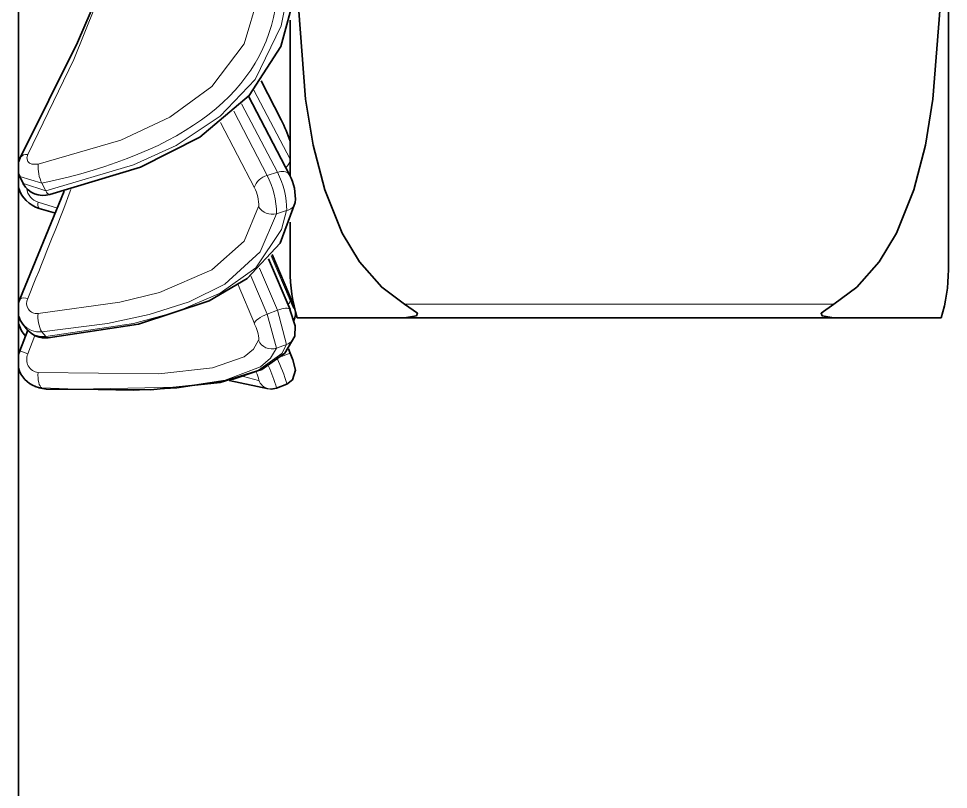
# Model space of a CAD drawing. Extents: x 291 to 828, y 188 to 662.
# Drawn here: x 430.502 to 433.892, y 355.371 to 358.182 of the extents above; entities that cross this region are included whole.
import ezdxf

# ---------------------------------------------------------------- set-up
doc = ezdxf.new("R2010")
doc.units = 0

msp = doc.modelspace()

# ---------------------------------------------------------------- linework, layer by layer
at = {"color": 7, "lineweight": 35}
msp.add_line((430.502, 294.0808), (430.502, 359.8408), dxfattribs=at)
at = {"color": 7, "lineweight": 35, "ltscale": 0.030886}
msp.add_line((433.8918, 358.5008), (433.8918, 357.2654), dxfattribs=at)
at = {"color": 7, "lineweight": 35, "ltscale": 0.014192}
msp.add_line((431.4919, 358.1758), (431.4919, 357.6081), dxfattribs=at)
at = {"color": 7, "lineweight": 35, "ltscale": 0.004014}
msp.add_line((431.4595, 357.8122), (431.3867, 357.9553), dxfattribs=at)
at = {"color": 7, "lineweight": 13, "ltscale": 0.007117}
msp.add_line((431.3601, 357.9212), (431.4918, 357.6688), dxfattribs=at)
at = {"color": 7, "lineweight": 35, "ltscale": 0.008072}
msp.add_line((431.3404, 357.8984), (431.4897, 357.6121), dxfattribs=at)
at = {"color": 7, "lineweight": 13, "ltscale": 0.007056}
msp.add_line((431.3149, 357.8714), (431.4454, 357.6212), dxfattribs=at)
at = {"color": 7, "lineweight": 13, "ltscale": 0.006597}
msp.add_line((431.4082, 357.6099), (431.2861, 357.8439), dxfattribs=at)
at = {"color": 7, "lineweight": 13, "ltscale": 0.00671}
msp.add_line((431.3618, 357.5649), (431.2376, 357.8029), dxfattribs=at)
at = {"color": 7, "lineweight": 35, "ltscale": 0.000420637}
msp.add_line((430.5081, 357.6744), (430.502, 357.6587), dxfattribs=at)
at = {"color": 7, "lineweight": 35, "ltscale": 0.000292844}
msp.add_line((430.502, 357.617), (430.5063, 357.6061), dxfattribs=at)
at = {"color": 7, "lineweight": 13, "ltscale": 0.000972939}
msp.add_line((431.4454, 357.6212), (431.4082, 357.6099), dxfattribs=at)
at = {"color": 7, "lineweight": 13, "ltscale": 0.002107}
msp.add_line((430.5868, 357.5812), (430.5063, 357.6061), dxfattribs=at)
at = {"color": 7, "lineweight": 35, "ltscale": 0.000771113}
msp.add_line((430.5063, 357.6061), (430.52, 357.5784), dxfattribs=at)
at = {"color": 7, "lineweight": 13, "ltscale": 0.00214}
msp.add_line((430.5193, 357.5798), (430.6008, 357.5536), dxfattribs=at)
at = {"color": 7, "lineweight": 13, "ltscale": 0.000773163}
msp.add_line((430.5868, 357.5812), (430.6008, 357.5536), dxfattribs=at)
at = {"color": 7, "lineweight": 35, "ltscale": 0.010644}
msp.add_line((430.6685, 357.5519), (430.5065, 357.1581), dxfattribs=at)
at = {"color": 7, "lineweight": 13, "ltscale": 0.001852}
msp.add_line((430.6439, 357.4909), (430.573, 357.5126), dxfattribs=at)
at = {"color": 7, "lineweight": 35, "ltscale": 0.001542}
msp.add_line((430.6361, 357.4719), (430.577, 357.4896), dxfattribs=at)
at = {"color": 7, "lineweight": 13, "ltscale": 0.000979992}
msp.add_line((431.4791, 357.4813), (431.4416, 357.4697), dxfattribs=at)
at = {"color": 7, "lineweight": 35, "ltscale": 0.004345}
msp.add_line((431.4919, 357.4392), (431.4919, 357.2654), dxfattribs=at)
at = {"color": 7, "lineweight": 13, "ltscale": 0.004443}
msp.add_line((431.4222, 357.3167), (431.4918, 357.1532), dxfattribs=at)
at = {"color": 7, "lineweight": 35, "ltscale": 0.004772}
msp.add_line((431.5005, 357.1458), (431.4262, 357.3216), dxfattribs=at)
at = {"color": 7, "lineweight": 35, "ltscale": 0.005027}
msp.add_line((431.4128, 357.3055), (431.4915, 357.1205), dxfattribs=at)
at = {"color": 7, "lineweight": 13, "ltscale": 0.003804}
msp.add_line((431.4082, 357.1042), (431.3486, 357.2442), dxfattribs=at)
at = {"color": 7, "lineweight": 13, "ltscale": 0.004174}
msp.add_line((431.3801, 357.2716), (431.4454, 357.118), dxfattribs=at)
at = {"color": 7, "lineweight": 13, "ltscale": 0.003803}
msp.add_line((431.3618, 357.0704), (431.3022, 357.2104), dxfattribs=at)
at = {"color": 7, "lineweight": 35, "ltscale": 0.000357311}
msp.add_line((430.502, 357.1446), (430.5065, 357.1581), dxfattribs=at)
at = {"color": 7, "lineweight": 13, "ltscale": 0.000490577}
msp.add_line((431.5005, 357.1458), (431.507, 357.1273), dxfattribs=at)
at = {"color": 7, "lineweight": 35, "ltscale": 0.000627399}
msp.add_line((431.5089, 357.1221), (431.5005, 357.1458), dxfattribs=at)
at = {"color": 7, "lineweight": 13, "ltscale": 0.039131}
msp.add_line((433.4745, 357.1408), (431.9092, 357.1408), dxfattribs=at)
at = {"color": 7, "lineweight": 13, "ltscale": 0.000993065}
msp.add_line((431.4454, 357.118), (431.4082, 357.1042), dxfattribs=at)
at = {"color": 7, "lineweight": 13, "ltscale": 0.003228}
msp.add_line((431.4416, 356.9795), (431.4082, 357.1042), dxfattribs=at)
at = {"color": 7, "lineweight": 13, "ltscale": 0.003224}
msp.add_line((431.4454, 357.118), (431.4791, 356.9935), dxfattribs=at)
at = {"color": 7, "lineweight": 35, "ltscale": 0.009785}
for p, q in [((431.9092, 357.0908), (431.5178, 357.0908)), ((433.4745, 357.0908), (433.8659, 357.0908))]:
    msp.add_line(p, q, dxfattribs=at)
at = {"color": 7, "lineweight": 35, "ltscale": 0.039131}
msp.add_line((433.4745, 357.0908), (431.9092, 357.0908), dxfattribs=at)
at = {"color": 7, "lineweight": 35, "ltscale": 0.002003}
msp.add_line((430.5354, 357.0449), (430.5062, 356.9703), dxfattribs=at)
at = {"color": 7, "lineweight": 35, "ltscale": 0.000551198}
msp.add_line((430.5175, 357.0671), (430.5312, 357.0498), dxfattribs=at)
at = {"color": 7, "lineweight": 13, "ltscale": 0.000554898}
msp.add_line((430.5868, 357.0396), (430.6008, 357.0224), dxfattribs=at)
at = {"color": 7, "lineweight": 13, "ltscale": 0.001806}
msp.add_line((430.5351, 356.9586), (430.5609, 357.0261), dxfattribs=at)
at = {"color": 7, "lineweight": 35, "ltscale": 0.000342859}
msp.add_line((430.502, 356.9572), (430.5062, 356.9703), dxfattribs=at)
at = {"color": 7, "lineweight": 13, "ltscale": 0.000781057}
msp.add_line((430.5351, 356.9586), (430.5062, 356.9703), dxfattribs=at)
at = {"color": 7, "lineweight": 13, "ltscale": 0.000999216}
msp.add_line((431.4791, 356.9935), (431.4416, 356.9795), dxfattribs=at)
at = {"color": 7, "lineweight": 35, "ltscale": 0.00042389}
msp.add_line((431.4856, 356.9775), (431.4919, 356.9618), dxfattribs=at)
at = {"color": 7, "lineweight": 13, "ltscale": 0.000859396}
msp.add_line((431.4599, 356.949), (431.4919, 356.9618), dxfattribs=at)
at = {"color": 7, "lineweight": 13, "ltscale": 0.001428}
msp.add_line((431.3771, 356.8625), (431.3216, 356.876), dxfattribs=at)
at = {"color": 7, "lineweight": 13, "ltscale": 0.000619}
msp.add_line((430.5868, 356.8358), (430.5625, 356.8406), dxfattribs=at)
at = {"color": 7, "lineweight": 35, "ltscale": 0.000395483}
msp.add_line((430.5625, 356.8406), (430.5775, 356.8354), dxfattribs=at)
at = {"color": 7, "lineweight": 13, "ltscale": 0.000626487}
msp.add_line((430.5762, 356.8358), (430.6008, 356.831), dxfattribs=at)
at = {"color": 7, "lineweight": 35, "ltscale": 0.000675416}
msp.add_line((430.5762, 356.8358), (430.6027, 356.8307), dxfattribs=at)
at = {"color": 7, "lineweight": 13, "ltscale": 0.000369635}
msp.add_line((430.5868, 356.8358), (430.6008, 356.831), dxfattribs=at)
at = {"color": 7, "lineweight": 35, "ltscale": 0.00365}
msp.add_line((431.4128, 356.8321), (431.27, 356.862), dxfattribs=at)
at = {"color": 7, "lineweight": 35, "ltscale": 0.001005}
msp.add_line((431.4793, 356.8491), (431.4419, 356.8344), dxfattribs=at)
at = {"color": 7, "lineweight": 13}
for points in [[(430.5351, 357.6865), (430.7031, 358.033), (430.8613, 358.4265)], [(431.3771, 358.2664), (431.3241, 358.0899), (431.2062, 357.9337), (431.053, 357.8217), (430.8746, 357.7379), (430.573, 357.6506)], [(430.6008, 357.5536), (430.9211, 357.6479), (431.0763, 357.7192), (431.2366, 357.8256), (431.3643, 357.9597), (431.4595, 358.1556), (431.4791, 358.2536)], [(430.573, 357.6506), (430.5505, 357.6505), (430.5417, 357.6541), (430.5352, 357.6602), (430.5316, 357.674), (430.5351, 357.6865)], [(431.3771, 357.496), (431.3243, 357.3704), (431.2069, 357.2657), (431.0157, 357.1834), (430.8705, 357.1471), (430.573, 357.1062)], [(430.6008, 357.0224), (430.9206, 357.0697), (431.0776, 357.1123), (431.237, 357.1801), (431.3663, 357.2727), (431.4605, 357.4127), (431.4791, 357.4813)], [(431.4416, 357.4697), (431.383, 357.331), (431.2533, 357.2137), (431.1233, 357.1494), (430.9773, 357.1025), (430.8257, 357.07), (430.5868, 357.0396)], [(431.4918, 357.1532), (431.5023, 357.1309), (431.5061, 357.1245), (431.5068, 357.1237), (431.5076, 357.1249), (431.507, 357.1273)], [(431.3771, 357.0085), (431.3579, 356.9759), (431.3247, 356.9487), (431.2082, 356.9079), (431.0137, 356.8861), (430.573, 356.8916)], [(431.4416, 356.9795), (431.4203, 356.9433), (431.3834, 356.912), (431.2549, 356.8629), (431.0873, 356.8378), (430.7135, 356.8307), (430.5868, 356.8358)], [(430.6008, 356.831), (430.9201, 356.8259), (431.0784, 356.834), (431.285, 356.866), (431.3682, 356.8935), (431.4616, 356.9601), (431.4791, 356.9935)]]:
    msp.add_lwpolyline(points, dxfattribs=at)
at = {"color": 7, "lineweight": 35}
for points in [[(430.8592, 358.4256), (430.7172, 358.0939), (430.5081, 357.6744)], [(431.9092, 357.1408), (431.8261, 357.2017), (431.7443, 357.2947), (431.6814, 357.3994), (431.6178, 357.5575), (431.5758, 357.7207), (431.5484, 357.8884), (431.5223, 358.2241), (431.518, 358.4096)], [(433.4745, 357.1408), (433.5576, 357.2017), (433.6394, 357.2947), (433.7023, 357.3994), (433.7659, 357.5575), (433.808, 357.7207), (433.8353, 357.8884), (433.8614, 358.2241), (433.8657, 358.4096)], [(430.6158, 357.5397), (430.9468, 357.6396), (431.1624, 357.7495), (431.3428, 357.9011), (431.4584, 358.0799), (431.5104, 358.2733)], [(430.6096, 357.0175), (430.9392, 357.0679), (431.1967, 357.1523), (431.3357, 357.2342), (431.4551, 357.3628), (431.5101, 357.5106)], [(431.9092, 357.0908), (431.9525, 357.0981), (431.9558, 357.1072), (431.9092, 357.1408)], [(433.4745, 357.0908), (433.4312, 357.0981), (433.4279, 357.1072), (433.4745, 357.1408)], [(431.5085, 357.023), (431.5097, 357.0617), (431.4913, 357.1208)], [(430.6027, 356.8307), (430.9838, 356.8278), (431.2367, 356.8549), (431.3891, 356.9019), (431.4725, 356.9613), (431.5085, 357.023)], [(431.4793, 356.8491), (431.5004, 356.8647), (431.5113, 356.9001), (431.5014, 356.937), (431.4919, 356.9618)]]:
    msp.add_lwpolyline(points, dxfattribs=at)
at = {"color": 7, "lineweight": 13}
for centre, radius, start, end in [((431.0193, 357.5856), 0.4951, 17.3496, 27.241), ((430.5308, 357.6586), 0.0279, 81.1819, 145.0708), ((430.712, 357.6425), 0.1394, 176.6702, 206.0729), ((431.4509, 357.6716), 0.0413, 307.2524, 356.1029), ((431.1656, 357.4778), 0.3143, 0.6363, 27.1279), ((431.4631, 357.5875), 0.0371, 42.7403, 117.7531), ((431.4219, 357.5473), 0.0635, 102.3443, 163.6648), ((431.13, 357.4673), 0.3124, 0.4329, 27.1424), ((430.5887, 357.5685), 0.0578, 186.7772, 254.3942), ((411.2509, 365.0514), 20.836, 337.74728, 338.9219), ((430.6207, 357.5585), 0.0199, 193.7506, 255.591), ((431.2412, 357.5006), 0.1365, 358.0687, 28.0908), ((430.5971, 357.5035), 0.025, 159.253, 214.7094), ((431.4729, 357.5196), 0.0386, 279.0616, 346.3023), ((431.4266, 357.5266), 0.0587, 211.7403, 284.7278), ((430.5216, 357.1346), 0.0287, 62.7861, 122.623), ((430.5684, 357.1431), 0.0372, 151.8779, 277.1222), ((431.4726, 357.1562), 0.0197, 302.9638, 351.0534), ((430.6797, 357.0921), 0.1073, 172.4981, 209.4671), ((431.2304, 357.0016), 0.1476, 2.6565, 27.6445), ((430.5771, 357.1175), 0.0782, 220.206, 277.1599), ((430.5908, 357.1003), 0.0783, 220.2412, 277.3465), ((430.6101, 357.0284), 0.011, 213.0495, 267.8287), ((431.425, 357.0291), 0.0522, 203.2882, 288.4946), ((431.4647, 357.0373), 0.0461, 288.1591, 341.8654), ((430.579, 356.9384), 0.0477, 155.3264, 262.7538), ((430.8285, 356.6589), 0.6786, 16.3016, 24.7426), ((430.9646, 356.7039), 0.4953, 15.3007, 25.135), ((431.2974, 356.8528), 0.0809, 6.927, 29.2684), ((431.4234, 356.8806), 0.0496, 201.3434, 257.7675)]:
    msp.add_arc(centre, radius, start, end, dxfattribs=at)
at = {"color": 7, "lineweight": 35}
for centre, radius, start, end in [((430.9873, 357.5693), 0.531, 18.1531, 27.2227), ((430.5913, 357.6191), 0.0825, 208.6081, 287.1827), ((431.3271, 357.5256), 0.184, 355.2992, 28.0207), ((430.6075, 357.5953), 0.1099, 195.8962, 253.9064), ((432.0924, 357.2654), 0.6005, 180.0044, 196.9053), ((433.2914, 357.2654), 0.6005, 343.0947, 359.9956), ((431.4589, 357.106), 0.0524, 331.734, 17.8398), ((430.5843, 357.1199), 0.0852, 194.8903, 218.3197), ((430.6034, 357.0954), 0.1045, 193.9607, 223.1629), ((430.5999, 357.1057), 0.0887, 219.1299, 276.3284), ((430.5947, 356.9303), 0.0953, 193.5229, 251.0401), ((431.4235, 356.8817), 0.0508, 261.5755, 291.3182)]:
    msp.add_arc(centre, radius, start, end, dxfattribs=at)
at = {"color": 7, "lineweight": 13}
for centre, major_axis, ratio, start_param, end_param in [((255.8497, 435.6482), (175.5464, -77.5677), 0.054559, 6.208266, 6.299382), ((431.4082, 357.0871), (0.046, 0.0196), 0.31759, 1.436524, 2.964851), ((431.4454, 357.1009), (0.046, 0.0196), 0.317587, 0.026168, 1.436519), ((430.5912, 356.8854), (-0.0025, -0.0499), 0.371282, 4.606539, 6.179992)]:
    msp.add_ellipse(centre, major_axis=major_axis, ratio=ratio, start_param=start_param, end_param=end_param, dxfattribs=at)

doc.saveas('drawing.dxf')
